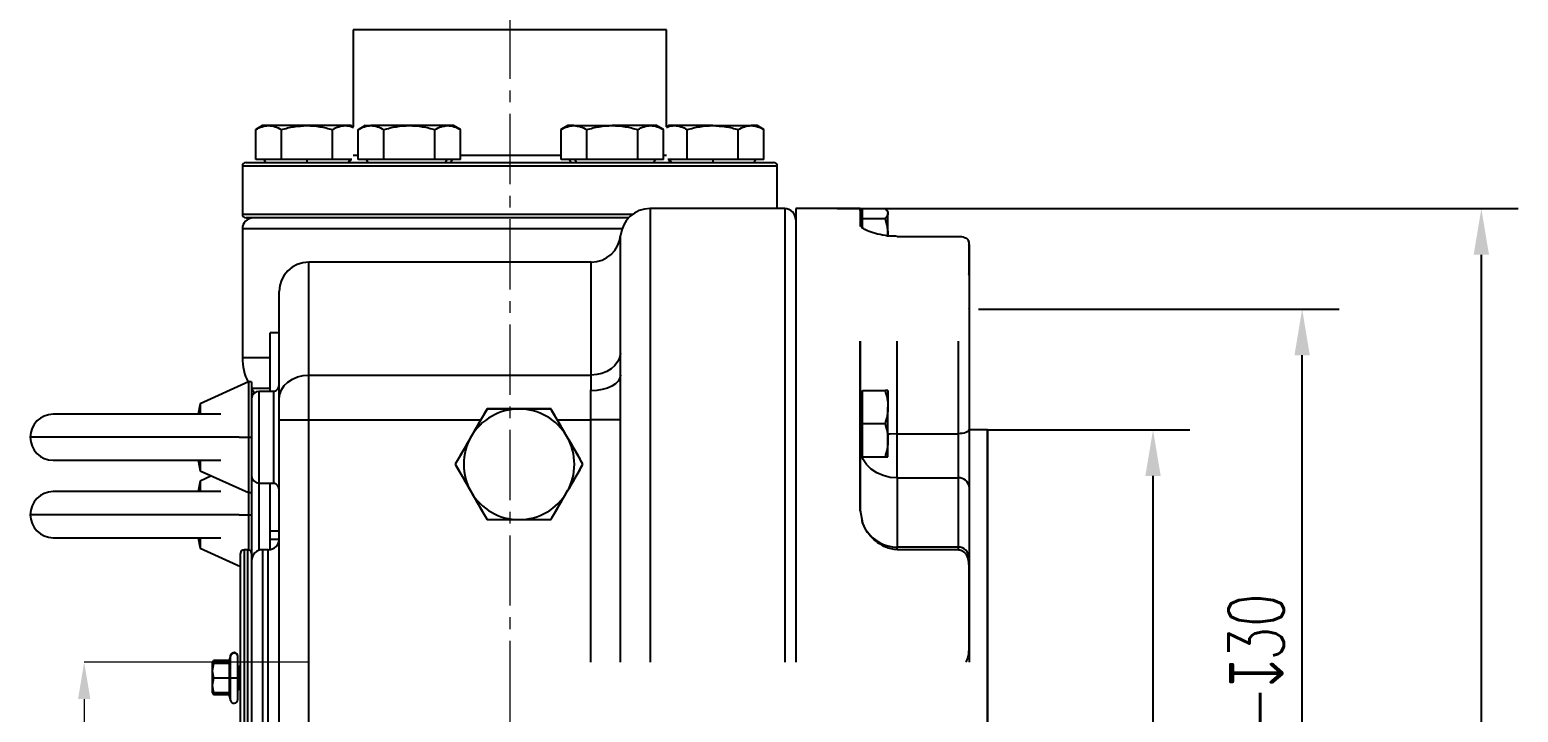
# Model space of a CAD drawing. Header units: millimetres. Extents: x 1890 to 4327, y 775 to 2498.
# Drawn here: x 2496 to 2899.4, y 1830.1 to 2015.2 of the extents above; entities that cross this region are included whole.
import ezdxf

# ---------------------------------------------------------------- set-up
doc = ezdxf.new("R2010")
doc.units = ezdxf.units.MM
doc.linetypes.add('CENTER2', pattern=[28.575, 19.05, -3.175, 3.175, -3.175])
doc.linetypes.add('点画线', pattern=[18, 12, -2, 2, -2])
doc.layers.add('AM_5', color=3, linetype='Continuous', lineweight=25)
doc.layers.add('中心线层', color=1, linetype='点画线', lineweight=18)
doc.styles.add('SLDTEXTSTYLE1', font='txt.shx', dxfattribs={"width": 0.7, "bigfont": 'gbcbig.shx'})
doc.styles.get("Standard").update_dxf_attribs({"font": 'arial.ttf'})
doc.styles.add('TH_GBDIM', font='simplex.shx', dxfattribs={"width": 0.707, "bigfont": 'hzfs.shx'})
doc.dimstyles.new('ISO-25$0', dxfattribs={"dimtxt": 2.5, "dimasz": 2.5, "dimexe": 1.25, "dimexo": 0.625, "dimtad": 1, "dimtxsty": 'Standard', "dimcen": 2.5, "dimdle": 5, "dimadec": 0, "dimazin": 0, "dimtfac": 1, "dimtmove": 0, "dimatfit": 3, "dimfxl": 0, "dimarcsym": 0})
doc.dimstyles.new('SLDDIMSTYLE12$0', dxfattribs={"dimtxt": 12, "dimasz": 10, "dimexe": 0, "dimexo": 0.0625, "dimgap": 0.875, "dimtad": 1, "dimdec": 1, "dimlfac": 1.8, "dimrnd": 1e-09, "dimzin": 12, "dimdsep": 46, "dimtxsty": 'SLDTEXTSTYLE1', "dimcen": 0.09, "dimdle": 8.16, "dimclrd": 3, "dimclre": 3, "dimadec": 0, "dimazin": 3, "dimtfac": 1, "dimtdec": 1, "dimtofl": 0, "dimtmove": 0, "dimatfit": 3, "dimfxl": 0, "dimfrac": 2, "dimtolj": 1, "dimlwd": 5, "dimlwe": 5, "dimarcsym": 0})

# ---------------------------------------------------------------- blocks, each defined once
blk = doc.blocks.new('*U50')
at = {"layer": '中心线层', "color": 0, "linetype": 'CENTER2', "transparency": 16777216}
for p, q in [((0, 497.87), (0, -12.12)), ((0, 234.87), (0, 130.87))]:
    blk.add_line(p, q, dxfattribs=at)
blk = doc.blocks.new('*D53')
at = {"color": 1, "linetype": 'Continuous', "transparency": 16777216}
for p, q in [((2753.08, 1939.43), (2850.85, 1939.43)), ((2840.85, 1655.19), (2840.85, 1926.93)), ((2753.08, 1642.69), (2850.85, 1642.69))]:
    blk.add_line(p, q, dxfattribs=at)
at = {"color": 1, "linetype": 'ByBlock', "transparency": 16777216}
for points in [[(2838.77, 1926.93), (2842.93, 1926.93), (2840.85, 1939.43)], [(2838.77, 1655.19), (2842.93, 1655.19), (2840.85, 1642.69)]]:
    blk.add_solid(points, dxfattribs=at)
at = {"layer": 'Defpoints', "color": 0, "linetype": 'ByBlock', "transparency": 16777216}
for p in [(2750.58, 1939.43), (2840.85, 1939.43), (2750.58, 1642.69)]:
    blk.add_point(p, dxfattribs=at)
at = {"color": 1, "linetype": 'ByBlock', "lineweight": 5, "transparency": 16777216, "insert": (2828.35, 1794.8), "char_height": 15, "attachment_point": 5, "rotation": 90, "style": 'TH_GBDIM'}
blk.add_mtext('%%C298-8-M20-{\\Fgdt,gbcbig|c0;x}30', dxfattribs=at)
blk = doc.blocks.new('*D54')
at = {"color": 1, "linetype": 'Continuous', "transparency": 16777216}
for p, q in [((2714.81, 1966.69), (2899.42, 1966.69)), ((2889.42, 1629.19), (2889.42, 1954.19)), ((2714.81, 1616.69), (2899.42, 1616.69))]:
    blk.add_line(p, q, dxfattribs=at)
at = {"color": 1, "linetype": 'ByBlock', "transparency": 16777216}
for points in [[(2887.33, 1954.19), (2891.5, 1954.19), (2889.42, 1966.69)], [(2887.33, 1629.19), (2891.5, 1629.19), (2889.42, 1616.69)]]:
    blk.add_solid(points, dxfattribs=at)
at = {"layer": 'Defpoints', "color": 0, "linetype": 'ByBlock', "transparency": 16777216}
for p in [(2712.31, 1966.69), (2889.42, 1966.69), (2712.31, 1616.69)]:
    blk.add_point(p, dxfattribs=at)
at = {"color": 1, "linetype": 'ByBlock', "lineweight": 5, "transparency": 16777216, "insert": (2876.92, 1784), "char_height": 15, "attachment_point": 5, "rotation": 90, "style": 'TH_GBDIM'}
blk.add_mtext('%%C350', dxfattribs=at)
blk = doc.blocks.new('*D55')
at = {"color": 1, "linetype": 'Continuous', "transparency": 16777216}
for p, q in [((2755.58, 1906.69), (2810.43, 1906.69)), ((2800.43, 1689.19), (2800.43, 1894.19)), ((2755.58, 1676.69), (2810.43, 1676.69))]:
    blk.add_line(p, q, dxfattribs=at)
at = {"color": 1, "linetype": 'ByBlock', "transparency": 16777216}
for points in [[(2798.34, 1894.19), (2802.51, 1894.19), (2800.43, 1906.69)], [(2798.34, 1689.19), (2802.51, 1689.19), (2800.43, 1676.69)]]:
    blk.add_solid(points, dxfattribs=at)
at = {"layer": 'Defpoints', "color": 0, "linetype": 'ByBlock', "transparency": 16777216}
for p in [(2753.08, 1906.69), (2800.43, 1906.69), (2753.08, 1676.69)]:
    blk.add_point(p, dxfattribs=at)
at = {"color": 1, "linetype": 'ByBlock', "lineweight": 5, "transparency": 16777216, "insert": (2783.18, 1789.74), "char_height": 15, "attachment_point": 5, "rotation": 90, "style": 'TH_GBDIM'}
blk.add_mtext('%%C230{\\H0.7x;\\S-0.1^ -0.2;}', dxfattribs=at)
blk = doc.blocks.new('*D61')
at = {"layer": 'AM_5', "color": 3, "lineweight": 5, "transparency": 16777216}
blk.add_line((2571.52, 1843.69), (2510.71, 1843.69), dxfattribs=at)
at = {"layer": 'AM_5', "color": 3, "linetype": 'Continuous', "lineweight": 5, "transparency": 16777216}
for p, q in [((2510.71, 1833.69), (2510.71, 1749.69)), ((2571.52, 1739.69), (2510.71, 1739.69))]:
    blk.add_line(p, q, dxfattribs=at)
at = {"layer": 'AM_5', "color": 3, "transparency": 16777216}
for points in [[(2509.04, 1833.69), (2512.37, 1833.69), (2510.71, 1843.69)], [(2509.04, 1749.69), (2512.37, 1749.69), (2510.71, 1739.69)]]:
    blk.add_solid(points, dxfattribs=at)
at = {"layer": 'Defpoints', "color": 0, "transparency": 16777216}
for p in [(2571.58, 1843.69), (2510.71, 1739.69), (2571.58, 1739.69)]:
    blk.add_point(p, dxfattribs=at)
at = {"layer": 'AM_5', "color": 0, "transparency": 16777216, "insert": (2503.83, 1791.69), "char_height": 12, "attachment_point": 5, "rotation": 90, "style": 'SLDTEXTSTYLE1'}
blk.add_mtext('\\A1;%%C105', dxfattribs=at)

msp = doc.modelspace()

# ---------------------------------------------------------------- linework, layer by layer
at = {"color": 7, "linetype": 'Continuous', "lineweight": 25}
for p, q in [((2583.582, 2015.19), (2583.582, 1988.902)), ((2668.582, 1988.9), (2668.582, 2015.19)), ((2559.083, 1989.19), (2557.208, 1988.108)), ((2560.691, 1989.19), (2559.083, 1989.19)), ((2571.083, 1989.19), (2560.691, 1989.19)), ((2581.476, 1989.19), (2571.083, 1989.19)), ((2583.083, 1989.19), (2581.476, 1989.19)), ((2583.583, 1988.902), (2583.083, 1989.19)), ((2586.84, 1989.19), (2584.943, 1988.095)), ((2586.84, 1989.19), (2588.447, 1989.19)), ((2598.84, 1989.19), (2588.447, 1989.19)), ((2609.232, 1989.19), (2598.84, 1989.19)), ((2610.84, 1989.19), (2609.232, 1989.19)), ((2612.729, 1988.1), (2610.84, 1989.19)), ((2641.839, 1989.19), (2639.949, 1988.1)), ((2643.447, 1989.19), (2641.839, 1989.19)), ((2643.447, 1989.19), (2653.839, 1989.19)), ((2664.231, 1989.19), (2653.839, 1989.19)), ((2665.839, 1989.19), (2664.231, 1989.19)), ((2667.728, 1988.1), (2665.839, 1989.19)), ((2669.082, 1989.19), (2668.582, 1988.902)), ((2670.689, 1989.19), (2669.082, 1989.19)), ((2681.082, 1989.19), (2670.689, 1989.19)), ((2681.082, 1989.19), (2691.474, 1989.19)), ((2693.082, 1989.19), (2691.474, 1989.19)), ((2694.957, 1988.108), (2693.082, 1989.19)), ((2557.227, 1979.99), (2557.227, 1988.119)), ((2564.155, 1979.99), (2564.155, 1988.119)), ((2578.011, 1979.99), (2578.011, 1988.119)), ((2584.983, 1979.99), (2584.983, 1988.119)), ((2591.911, 1979.99), (2591.911, 1988.119)), ((2605.768, 1979.99), (2605.768, 1988.119)), ((2612.696, 1979.99), (2612.696, 1988.119)), ((2639.982, 1979.99), (2639.982, 1988.119)), ((2646.911, 1979.99), (2646.911, 1988.119)), ((2660.767, 1979.99), (2660.767, 1988.119)), ((2667.695, 1979.99), (2667.695, 1988.119)), ((2674.153, 1979.99), (2674.153, 1988.119)), ((2688.01, 1979.99), (2688.01, 1988.119)), ((2694.938, 1979.99), (2694.938, 1988.119)), ((2553.582, 1978.19), (2553.582, 1965.19)), ((2554.582, 1979.19), (2697.582, 1979.19)), ((2564.155, 1979.99), (2557.227, 1979.99)), ((2559.376, 1979.99), (2559.838, 1979.19)), ((2578.011, 1979.99), (2564.155, 1979.99)), ((2571.083, 1979.99), (2571.083, 1979.19)), ((2583.298, 1979.99), (2578.011, 1979.99)), ((2582.439, 1979.383), (2582.79, 1979.99)), ((2591.911, 1979.99), (2584.983, 1979.99)), ((2587.133, 1979.99), (2587.595, 1979.19)), ((2605.768, 1979.99), (2591.911, 1979.99)), ((2612.696, 1979.99), (2605.768, 1979.99)), ((2608.978, 1979.99), (2608.578, 1979.19)), ((2610.085, 1979.19), (2610.547, 1979.99)), ((2646.911, 1979.99), (2639.982, 1979.99)), ((2642.132, 1979.99), (2642.594, 1979.19)), ((2643.7, 1979.99), (2644.1, 1979.19)), ((2660.767, 1979.99), (2646.911, 1979.99)), ((2667.695, 1979.99), (2660.767, 1979.99)), ((2665.084, 1979.19), (2665.546, 1979.99)), ((2674.153, 1979.99), (2668.903, 1979.99)), ((2669.375, 1979.99), (2669.725, 1979.383)), ((2688.01, 1979.99), (2674.153, 1979.99)), ((2681.082, 1979.99), (2681.082, 1979.19)), ((2694.938, 1979.99), (2688.01, 1979.99)), ((2692.327, 1979.19), (2692.788, 1979.99)), ((2698.582, 1966.69), (2698.582, 1978.19)), ((2700.582, 1966.69), (2664.082, 1966.69)), ((2721.04, 1966.69), (2703.582, 1966.69)), ((2703.582, 1966.69), (2703.582, 1843.69)), ((2721.04, 1966.69), (2721.04, 1962.345)), ((2721.082, 1966.19), (2721.082, 1961.857)), ((2721.682, 1965.425), (2721.082, 1964.825)), ((2721.682, 1966.729), (2727.779, 1966.729)), ((2721.682, 1964.039), (2721.682, 1966.729)), ((2728.582, 1965.69), (2728.395, 1966.015)), ((2728.582, 1965.69), (2728.582, 1965.384)), ((2728.582, 1959.02), (2728.582, 1965.384)), ((2553.582, 1961.19), (2553.582, 1926.232)), ((2626.082, 1964.19), (2554.582, 1964.19)), ((2658.273, 1964.19), (2626.082, 1964.19)), ((2721.682, 1962.867), (2721.082, 1962.443)), ((2721.114, 1962.236), (2721.678, 1961.403)), ((2721.682, 1964.039), (2727.779, 1964.039)), ((2721.682, 1961.386), (2721.682, 1964.039)), ((2731.082, 1959.165), (2747.582, 1959.165)), ((2750.54, 1957.079), (2750.54, 1949.083)), ((2750.582, 1956.991), (2750.582, 1956.607)), ((2750.582, 1956.607), (2750.582, 1948.633)), ((2648.153, 1952.19), (2571.582, 1952.19)), ((2750.582, 1948.633), (2750.582, 1939.659)), ((2563.582, 1915.083), (2563.582, 1944.19)), ((2750.582, 1939.659), (2750.582, 1906.79)), ((2563.582, 1933.043), (2561.082, 1933.043)), ((2563.582, 1933.033), (2561.082, 1933.033)), ((2721.04, 1930.788), (2721.04, 1884.956)), ((2721.082, 1884.689), (2721.082, 1930.788)), ((2731.082, 1905.642), (2731.082, 1930.788)), ((2747.582, 1930.788), (2747.582, 1905.642)), ((2571.582, 1909.419), (2571.582, 1921.556)), ((2571.582, 1921.556), (2648.153, 1921.556)), ((2656.082, 1843.69), (2656.082, 1921.488)), ((2555.249, 1919.688), (2542.138, 1913.788)), ((2556.082, 1919.688), (2555.249, 1919.688)), ((2555.249, 1919.688), (2555.249, 1904.688)), ((2556.082, 1919.688), (2556.082, 1904.688)), ((2556.102, 1917.912), (2556.889, 1916.731)), ((2562.154, 1917.126), (2558.082, 1917.126)), ((2562.154, 1892.251), (2562.154, 1917.126)), ((2648.082, 1909.419), (2648.082, 1917.29)), ((2721.682, 1917.126), (2721.082, 1916.526)), ((2721.682, 1917.391), (2727.779, 1917.391)), ((2721.682, 1908.391), (2721.682, 1917.391)), ((2728.582, 1917.391), (2728.582, 1912.891)), ((2542.138, 1913.788), (2541.629, 1910.938)), ((2542.138, 1913.788), (2542.138, 1910.938)), ((2563.582, 1909.419), (2563.582, 1915.083)), ((2728.582, 1903.891), (2728.582, 1912.891)), ((2547.722, 1910.938), (2502.332, 1910.938)), ((2563.582, 1909.419), (2571.582, 1909.419)), ((2563.582, 1673.962), (2563.582, 1909.419)), ((2571.582, 1673.962), (2571.582, 1909.419)), ((2656.082, 1909.419), (2648.082, 1909.419)), ((2648.082, 1843.69), (2648.082, 1909.419)), ((2721.682, 1908.391), (2721.082, 1908.391)), ((2721.682, 1908.391), (2727.779, 1908.391)), ((2721.682, 1899.391), (2721.682, 1908.391)), ((2555.249, 1904.688), (2555.249, 1889.688)), ((2555.249, 1904.688), (2556.082, 1904.688)), ((2556.082, 1904.688), (2556.082, 1889.688)), ((2731.082, 1905.642), (2747.582, 1905.642)), ((2731.082, 1893.658), (2731.082, 1905.642)), ((2747.582, 1905.642), (2747.582, 1893.658)), ((2750.582, 1906.79), (2750.582, 1891.21)), ((2755.553, 1906.69), (2750.582, 1906.69)), ((2755.553, 1906.69), (2755.553, 1676.69)), ((2755.582, 1677.106), (2755.582, 1906.274)), ((2728.582, 1899.391), (2728.582, 1903.891)), ((2502.332, 1898.438), (2547.722, 1898.438)), ((2541.629, 1898.438), (2542.138, 1895.588)), ((2542.138, 1898.438), (2542.138, 1895.588)), ((2721.082, 1900.256), (2721.682, 1899.656)), ((2721.682, 1899.391), (2727.779, 1899.391)), ((2542.138, 1892.795), (2541.629, 1889.945)), ((2542.138, 1895.588), (2555.249, 1889.688)), ((2545.242, 1894.191), (2542.138, 1892.795)), ((2542.138, 1892.795), (2542.138, 1889.945)), ((2556.083, 1894.191), (2556.082, 1894.132)), ((2558.082, 1892.251), (2562.154, 1892.251)), ((2561.082, 1879.19), (2561.082, 1892.251)), ((2731.082, 1893.658), (2747.582, 1893.658)), ((2547.722, 1889.945), (2502.332, 1889.945)), ((2555.249, 1889.688), (2556.082, 1889.688)), ((2555.249, 1889.688), (2555.249, 1883.695)), ((2556.082, 1889.688), (2556.082, 1883.695)), ((2750.582, 1891.21), (2750.582, 1871.914)), ((2721.04, 1884.956), (2721.678, 1881.509)), ((2555.249, 1883.695), (2556.082, 1883.695)), ((2555.249, 1883.695), (2555.249, 1874.176)), ((2556.082, 1883.695), (2556.082, 1873.257)), ((2721.681, 1881.499), (2721.566, 1882.114)), ((2722.122, 1880.475), (2722.022, 1880.683)), ((2502.332, 1877.445), (2547.722, 1877.445)), ((2541.629, 1877.445), (2542.138, 1874.595)), ((2542.138, 1877.445), (2542.138, 1874.595)), ((2563.582, 1879.19), (2561.082, 1879.19)), ((2561.082, 1876.997), (2561.082, 1879.19)), ((2563.576, 1876.997), (2561.082, 1876.997)), ((2561.082, 1874.232), (2561.082, 1876.997)), ((2542.138, 1874.595), (2553.082, 1869.67)), ((2553.082, 1791.69), (2553.082, 1873.19)), ((2555.082, 1874.19), (2554.082, 1874.19)), ((2556.082, 1873.19), (2556.082, 1791.69)), ((2560.582, 1874.19), (2559.082, 1874.19)), ((2747.582, 1874.914), (2731.082, 1874.914)), ((2731.082, 1874.215), (2747.582, 1874.215)), ((2750.54, 1868.193), (2750.54, 1848.888)), ((2750.582, 1871.914), (2750.582, 1867.974)), ((2750.582, 1867.974), (2750.582, 1848.725)), ((2750.582, 1848.725), (2750.582, 1843.69)), ((2545.801, 1844.134), (2545.432, 1843.495)), ((2545.79, 1844.114), (2545.49, 1843.145)), ((2549.981, 1844.114), (2545.79, 1844.114)), ((2550.366, 1845.404), (2549.826, 1843.387)), ((2550.366, 1845.554), (2549.981, 1844.114)), ((2552.332, 1845.145), (2552.332, 1845.295)), ((2552.332, 1839.345), (2552.332, 1845.145)), ((2545.432, 1843.495), (2545.432, 1843.345)), ((2545.79, 1843.345), (2545.432, 1841.345)), ((2545.432, 1843.345), (2545.79, 1843.345)), ((2545.432, 1843.345), (2545.432, 1841.345)), ((2545.432, 1841.345), (2545.79, 1839.345)), ((2545.432, 1841.345), (2545.432, 1837.345)), ((2549.981, 1843.345), (2545.79, 1843.345)), ((2549.981, 1843.345), (2549.981, 1839.345)), ((2553.082, 1842.495), (2552.582, 1842.495)), ((2552.582, 1842.345), (2552.582, 1836.345)), ((2552.582, 1842.345), (2553.082, 1842.345)), ((2545.79, 1839.345), (2545.432, 1837.345)), ((2545.432, 1837.345), (2545.79, 1835.345)), ((2545.432, 1837.345), (2545.432, 1835.345)), ((2549.981, 1839.345), (2545.79, 1839.345)), ((2549.981, 1839.345), (2549.981, 1835.345)), ((2550.366, 1839.345), (2549.981, 1839.345)), ((2552.332, 1839.345), (2550.366, 1839.345)), ((2552.332, 1833.545), (2552.332, 1839.345)), ((2552.582, 1836.345), (2553.082, 1836.345)), ((2545.79, 1835.345), (2545.432, 1835.345)), ((2545.519, 1835.345), (2545.801, 1834.856)), ((2545.583, 1835.545), (2545.79, 1834.876)), ((2549.981, 1835.345), (2545.79, 1835.345)), ((2549.94, 1834.876), (2545.79, 1834.876)), ((2549.826, 1835.304), (2550.366, 1833.286))]:
    msp.add_line(p, q, dxfattribs=at)
at = {"color": 8, "linetype": 'Continuous', "lineweight": 25}
for p, q in [((2626.082, 2015.19), (2583.582, 2015.19)), ((2668.582, 2015.19), (2626.082, 2015.19)), ((2583.657, 1981.19), (2584.983, 1981.19)), ((2612.696, 1981.19), (2639.982, 1981.19)), ((2667.695, 1981.19), (2668.536, 1981.19)), ((2698.582, 1978.19), (2553.582, 1978.19)), ((2553.582, 1965.19), (2626.082, 1965.19)), ((2626.082, 1965.19), (2659.419, 1965.19)), ((2664.082, 1966.69), (2664.082, 1843.69)), ((2700.582, 1966.69), (2700.582, 1843.69)), ((2626.082, 1961.19), (2553.582, 1961.19)), ((2656.483, 1961.19), (2626.082, 1961.19)), ((2656.118, 1927.422), (2656.118, 1959.44)), ((2571.582, 1921.556), (2571.582, 1952.19)), ((2648.153, 1921.556), (2648.153, 1952.19)), ((2561.06, 1926.232), (2553.582, 1926.232)), ((2561.067, 1917.912), (2556.102, 1917.912)), ((2558.082, 1917.126), (2558.082, 1904.688)), ((2571.582, 1909.419), (2618.207, 1909.419)), ((2638.958, 1909.419), (2648.082, 1909.419)), ((2552.694, 1904.688), (2496.082, 1904.688)), ((2552.694, 1904.688), (2555.249, 1904.688)), ((2558.082, 1904.688), (2558.082, 1892.251)), ((2558.082, 1892.251), (2558.082, 1883.695)), ((2731.082, 1893.658), (2731.082, 1874.914)), ((2747.582, 1893.658), (2747.582, 1874.914)), ((2552.694, 1883.695), (2496.082, 1883.695)), ((2552.694, 1883.695), (2555.249, 1883.695)), ((2558.082, 1883.695), (2558.082, 1874.019)), ((2554.082, 1874.19), (2554.082, 1791.69)), ((2555.082, 1791.69), (2555.082, 1874.19)), ((2559.082, 1874.19), (2559.082, 1709.19)), ((2560.582, 1791.69), (2560.582, 1874.19)), ((2731.082, 1874.215), (2731.082, 1874.914)), ((2747.582, 1874.914), (2747.582, 1874.215)), ((2550.366, 1845.404), (2550.366, 1845.554)), ((2550.366, 1839.345), (2550.366, 1845.404)), ((2552.582, 1842.495), (2552.582, 1842.345)), ((2550.366, 1833.286), (2550.366, 1839.345))]:
    msp.add_line(p, q, dxfattribs=at)
at = {"color": 7, "linetype": 'Continuous', "lineweight": 25, "flags": 128}
for points in [[(2750.582, 1939.659), (2750.525, 1939.435)], [(2656.118, 1927.422), (2655.845, 1926.249), (2655.31, 1925.137), (2654.533, 1924.123), (2653.538, 1923.242), (2652.361, 1922.524), (2651.04, 1921.992), (2649.621, 1921.666), (2648.153, 1921.556)], [(2563.582, 1915.083), (2563.736, 1916.346), (2564.191, 1917.56), (2564.931, 1918.679), (2565.926, 1919.66), (2567.138, 1920.465), (2568.521, 1921.063), (2570.022, 1921.431), (2571.582, 1921.556)], [(2656.082, 1921.488), (2655.929, 1920.669), (2655.473, 1919.881), (2654.734, 1919.156), (2653.739, 1918.519), (2652.527, 1917.997), (2651.144, 1917.609), (2649.643, 1917.371), (2648.082, 1917.29)], [(2750.582, 1906.79), (2750.525, 1906.566), (2750.354, 1906.351), (2750.077, 1906.152), (2749.704, 1905.978), (2749.249, 1905.835), (2748.73, 1905.729), (2748.168, 1905.664), (2747.582, 1905.642)]]:
    msp.add_lwpolyline(points, dxfattribs=at)
at = {"color": 8, "linetype": 'Continuous', "lineweight": 25, "flags": 128}
for points in [[(2731.082, 1905.642), (2729.131, 1905.568), (2728.582, 1905.52)], [(2731.082, 1893.658), (2729.131, 1893.814), (2727.256, 1894.279), (2725.527, 1895.032), (2724.011, 1896.047), (2722.768, 1897.283), (2721.844, 1898.693), (2721.331, 1900.007)]]:
    msp.add_lwpolyline(points, dxfattribs=at)
at = {"color": 7, "linetype": 'Continuous', "lineweight": 25}
for centre, radius, start, end in [((2554.582, 1978.19), 1, 90, 180), ((2581.582, 1981.19), 2, 295.38027, 323.1301), ((2670.582, 1981.19), 2, 216.8699, 244.61973), ((2697.582, 1978.19), 1, 0, 90), ((2554.582, 1965.19), 1, 180, 270), ((2664.082, 1958.69), 8, 90, 174.62062), ((2700.582, 1963.69), 3, 0, 90), ((2718.082, 1966.19), 3, 0, 9.59407), ((2556.582, 1961.19), 3, 90, 180), ((2648.153, 1960.19), 8, 270, 354.62062), ((2747.582, 1956.991), 3, 0, 17.85523), ((2747.899, 1956.606), 2.683, 0.00301, 10.14601), ((2571.582, 1944.19), 8, 90, 180), ((2748.149, 1948.633), 2.433, 0.00624, 10.65577), ((2568.582, 1926.232), 15, 180, 206.12261), ((2558.082, 1915.126), 2, 90, 180), ((2561.582, 1919.042), 2, 286.60155, 0), ((2502.332, 1904.688), 6.25, 90, 180), ((2628.582, 1897.348), 15, 90, 150), ((2628.582, 1897.348), 15, 30, 90), ((2502.332, 1904.688), 6.25, 180, 270), ((2628.582, 1897.348), 15, 150, 210), ((2628.582, 1897.348), 15, 330, 30), ((2752.582, 1906.274), 3, 0, 7.97224), ((2558.082, 1894.251), 2, 180, 270), ((2561.582, 1890.334), 2, 0, 73.39845), ((2747.833, 1890.903), 2.766, 6.38458, 95.20445), ((2502.332, 1883.695), 6.25, 90, 180), ((2628.582, 1897.348), 15, 210, 270), ((2628.582, 1897.348), 15, 270, 330), ((2720.204, 1884.687), 0.879, 0.12121, 17.77682), ((2502.332, 1883.695), 6.25, 180, 270), ((2560.582, 1877.19), 3, 270, 0), ((2731.082, 1884.914), 10, 212.15011, 270), ((2554.082, 1873.19), 1, 90, 180), ((2555.082, 1873.19), 1, 0, 90), ((2559.082, 1871.19), 3, 90, 180), ((2558.082, 1873.257), 2, 180, 207.51443), ((2747.582, 1871.914), 3, 0, 90), ((2749.979, 1867.972), 0.604, 0.24272, 21.49095), ((2750.228, 1848.721), 0.354, 0.61177, 28.18973), ((2551.332, 1845.295), 1, 0, 165), ((2551.332, 1845.145), 1, 0, 165), ((2552.582, 1842.745), 0.25, 180, 270), ((2552.582, 1842.595), 0.25, 180, 270), ((2552.582, 1836.095), 0.25, 90, 180), ((2551.332, 1833.545), 1, 195, 0)]:
    msp.add_arc(centre, radius, start, end, dxfattribs=at)
for points, knots in [([(2557.227, 1988.119), (2557.795, 1988.421), (2558.931, 1989.025), (2560.104, 1989.135), (2560.691, 1989.19)], [0, 0, 0, 0, 0.5003839, 1, 1, 1, 1]), ([(2560.691, 1989.19), (2561.278, 1989.135), (2562.452, 1989.025), (2563.587, 1988.421), (2564.155, 1988.119)], [0, 0, 0, 0, 0.5002506, 1, 1, 1, 1]), ([(2564.155, 1988.119), (2565.286, 1988.42), (2567.557, 1989.024), (2569.904, 1989.135), (2571.083, 1989.19)], [0, 0, 0, 0, 0.49790693, 1, 1, 1, 1]), ([(2571.083, 1989.19), (2572.253, 1989.136), (2574.601, 1989.026), (2576.872, 1988.422), (2578.011, 1988.119)], [0, 0, 0, 0, 0.4983765, 1, 1, 1, 1]), ([(2578.011, 1988.119), (2578.58, 1988.421), (2579.715, 1989.025), (2580.889, 1989.135), (2581.476, 1989.19)], [0, 0, 0, 0, 0.50038301, 1, 1, 1, 1]), ([(2581.476, 1989.19), (2582.065, 1989.16), (2582.804, 1989.121), (2583.519, 1988.772), (2583.665, 1988.701)], [0, 0, 0, 0, 0.7967065, 1, 1, 1, 1]), ([(2584.983, 1988.119), (2585.552, 1988.421), (2586.687, 1989.025), (2587.861, 1989.135), (2588.447, 1989.19)], [0, 0, 0, 0, 0.50038301, 1, 1, 1, 1]), ([(2588.447, 1989.19), (2589.035, 1989.135), (2590.208, 1989.025), (2591.344, 1988.421), (2591.911, 1988.119)], [0, 0, 0, 0, 0.5002515, 1, 1, 1, 1]), ([(2591.911, 1988.119), (2593.048, 1988.421), (2595.319, 1989.025), (2597.667, 1989.135), (2598.84, 1989.19)], [0, 0, 0, 0, 0.5003833, 1, 1, 1, 1]), ([(2598.84, 1989.19), (2600.014, 1989.135), (2602.362, 1989.025), (2604.633, 1988.421), (2605.768, 1988.119)], [0, 0, 0, 0, 0.5002516, 1, 1, 1, 1]), ([(2605.768, 1988.119), (2606.333, 1988.42), (2607.469, 1989.024), (2608.643, 1989.135), (2609.232, 1989.19)], [0, 0, 0, 0, 0.497907, 1, 1, 1, 1]), ([(2609.232, 1989.19), (2609.817, 1989.136), (2610.991, 1989.026), (2612.126, 1988.422), (2612.696, 1988.119)], [0, 0, 0, 0, 0.49837631, 1, 1, 1, 1]), ([(2639.982, 1988.119), (2640.552, 1988.422), (2641.688, 1989.026), (2642.862, 1989.136), (2643.447, 1989.19)], [0, 0, 0, 0, 0.5016237, 1, 1, 1, 1]), ([(2643.447, 1989.19), (2644.036, 1989.135), (2645.21, 1989.024), (2646.345, 1988.42), (2646.911, 1988.119)], [0, 0, 0, 0, 0.5020926, 1, 1, 1, 1]), ([(2646.911, 1988.119), (2648.047, 1988.421), (2650.318, 1989.025), (2652.666, 1989.135), (2653.839, 1989.19)], [0, 0, 0, 0, 0.5003833, 1, 1, 1, 1]), ([(2653.839, 1989.19), (2655.013, 1989.135), (2657.361, 1989.025), (2659.632, 1988.421), (2660.767, 1988.119)], [0, 0, 0, 0, 0.5002518, 1, 1, 1, 1]), ([(2660.767, 1988.119), (2661.335, 1988.421), (2662.471, 1989.025), (2663.645, 1989.135), (2664.231, 1989.19)], [0, 0, 0, 0, 0.5003836, 1, 1, 1, 1]), ([(2664.231, 1989.19), (2664.818, 1989.135), (2665.992, 1989.025), (2667.128, 1988.421), (2667.695, 1988.119)], [0, 0, 0, 0, 0.5002514, 1, 1, 1, 1]), ([(2668.529, 1988.714), (2668.666, 1988.781), (2669.371, 1989.123), (2670.101, 1989.161), (2670.689, 1989.19)], [0, 0, 0, 0, 0.19336, 1, 1, 1, 1]), ([(2670.689, 1989.19), (2671.276, 1989.135), (2672.45, 1989.025), (2673.586, 1988.421), (2674.153, 1988.119)], [0, 0, 0, 0, 0.5002523, 1, 1, 1, 1]), ([(2674.153, 1988.119), (2675.293, 1988.422), (2677.564, 1989.026), (2679.912, 1989.136), (2681.082, 1989.19)], [0, 0, 0, 0, 0.5016235, 1, 1, 1, 1]), ([(2681.082, 1989.19), (2682.26, 1989.135), (2684.608, 1989.024), (2686.879, 1988.42), (2688.01, 1988.119)], [0, 0, 0, 0, 0.50209307, 1, 1, 1, 1]), ([(2688.01, 1988.119), (2688.578, 1988.421), (2689.714, 1989.025), (2690.887, 1989.135), (2691.474, 1989.19)], [0, 0, 0, 0, 0.5003829, 1, 1, 1, 1]), ([(2691.474, 1989.19), (2692.061, 1989.135), (2693.235, 1989.025), (2694.37, 1988.421), (2694.938, 1988.119)], [0, 0, 0, 0, 0.5002523, 1, 1, 1, 1]), ([(2727.779, 1966.729), (2728.005, 1966.508), (2728.458, 1966.068), (2728.541, 1965.612), (2728.582, 1965.384)], [0, 0, 0, 0, 0.4999989, 1, 1, 1, 1]), ([(2728.582, 1965.384), (2728.541, 1965.156), (2728.458, 1964.701), (2728.005, 1964.26), (2727.779, 1964.039)], [0, 0, 0, 0, 0.5000012, 1, 1, 1, 1]), ([(2731.082, 1959.165), (2730.542, 1959.177), (2729.43, 1959.201), (2727.333, 1959.44), (2725.067, 1959.916), (2722.921, 1960.624), (2722.097, 1961.14), (2721.684, 1961.398)], [0, 0, 0, 0, 0.1213219, 0.249959, 0.5008519, 0.7501666, 1, 1, 1, 1]), ([(2727.779, 1964.039), (2728.005, 1963.216), (2728.458, 1961.571), (2728.541, 1959.87), (2728.582, 1959.02)], [0, 0, 0, 0, 0.4999986, 1, 1, 1, 1]), ([(2747.582, 1959.165), (2747.747, 1959.161), (2748.078, 1959.154), (2748.717, 1959.077), (2749.369, 1958.913), (2749.899, 1958.645), (2750.326, 1958.258), (2750.522, 1957.728), (2750.534, 1957.295), (2750.54, 1957.079)], [0, 0, 0, 0, 0.0608748, 0.1219833, 0.2514259, 0.3731795, 0.5024321, 0.7514293, 1, 1, 1, 1]), ([(2561.082, 1917.126), (2561.082, 1917.785), (2561.082, 1919.628), (2561.082, 1923), (2561.082, 1926.692), (2561.082, 1929.885), (2561.082, 1932.054), (2561.082, 1933.043), (2561.082, 1932.938), (2561.082, 1932.907)], [0, 0, 0, 0, 0.10516296, 0.29412327, 0.48117285, 0.64331981, 0.79310065, 0.93701656, 1, 1, 1, 1]), ([(2656.082, 1921.488), (2656.083, 1921.624), (2656.083, 1921.893), (2656.084, 1922.288), (2656.086, 1922.673), (2656.09, 1923.174), (2656.095, 1923.793), (2656.101, 1924.531), (2656.108, 1925.256), (2656.113, 1925.984), (2656.117, 1926.709), (2656.117, 1927.184), (2656.118, 1927.422)], [0, 0, 0, 0, 0.061485, 0.1220749, 0.1817404, 0.2404564, 0.3585474, 0.4793081, 0.6059362, 0.7285115, 0.8637508, 1, 1, 1, 1]), ([(2648.082, 1917.29), (2648.083, 1917.392), (2648.084, 1917.624), (2648.089, 1918.008), (2648.096, 1918.468), (2648.107, 1918.994), (2648.121, 1919.574), (2648.135, 1920.154), (2648.145, 1920.69), (2648.152, 1921.153), (2648.152, 1921.426), (2648.153, 1921.556)], [0, 0, 0, 0, 0.0614323, 0.14056668, 0.23740377, 0.35194325, 0.48418425, 0.63090593, 0.76578132, 0.88881192, 1, 1, 1, 1]), ([(2727.779, 1917.391), (2728.005, 1916.653), (2728.458, 1915.178), (2728.541, 1913.653), (2728.582, 1912.891)], [0, 0, 0, 0, 0.4999989, 1, 1, 1, 1]), ([(2728.582, 1917.391), (2728.541, 1917.391), (2728.458, 1917.392), (2728.005, 1917.391), (2727.779, 1917.391)], [0, 0, 0, 0, 0.5000019, 1, 1, 1, 1]), ([(2728.582, 1912.891), (2728.541, 1912.128), (2728.458, 1910.604), (2728.005, 1909.128), (2727.779, 1908.391)], [0, 0, 0, 0, 0.5000004, 1, 1, 1, 1]), ([(2619.922, 1912.389), (2619.212, 1911.159), (2617.792, 1908.7), (2616.325, 1906.159), (2615.592, 1904.889)], [0, 0, 0, 0, 0.5003831, 1, 1, 1, 1]), ([(2619.922, 1912.348), (2619.212, 1911.119), (2617.792, 1908.66), (2616.325, 1906.119), (2615.592, 1904.848)], [0, 0, 0, 0, 0.4999993, 1, 1, 1, 1]), ([(2628.582, 1912.389), (2627.109, 1912.389), (2624.175, 1912.389), (2621.336, 1912.389), (2619.922, 1912.389)], [0, 0, 0, 0, 0.502064, 1, 1, 1, 1]), ([(2628.582, 1912.348), (2627.115, 1912.348), (2624.181, 1912.349), (2621.342, 1912.348), (2619.922, 1912.348)], [0, 0, 0, 0, 0.5000013, 1, 1, 1, 1]), ([(2637.243, 1912.389), (2635.818, 1912.389), (2632.979, 1912.389), (2630.045, 1912.389), (2628.582, 1912.389)], [0, 0, 0, 0, 0.5016472, 1, 1, 1, 1]), ([(2637.243, 1912.348), (2635.823, 1912.348), (2632.984, 1912.349), (2630.05, 1912.348), (2628.582, 1912.348)], [0, 0, 0, 0, 0.4999987, 1, 1, 1, 1]), ([(2641.573, 1904.889), (2640.839, 1906.161), (2639.372, 1908.702), (2637.952, 1911.161), (2637.243, 1912.389)], [0, 0, 0, 0, 0.5002513, 1, 1, 1, 1]), ([(2641.573, 1904.848), (2640.84, 1906.119), (2639.373, 1908.66), (2637.953, 1911.119), (2637.243, 1912.348)], [0, 0, 0, 0, 0.5000007, 1, 1, 1, 1]), ([(2727.779, 1908.391), (2728.005, 1907.653), (2728.458, 1906.177), (2728.541, 1904.653), (2728.582, 1903.891)], [0, 0, 0, 0, 0.499999, 1, 1, 1, 1]), ([(2615.592, 1904.889), (2614.858, 1903.618), (2613.391, 1901.077), (2611.971, 1898.618), (2611.262, 1897.389)], [0, 0, 0, 0, 0.5002513, 1, 1, 1, 1]), ([(2615.592, 1904.848), (2614.858, 1903.577), (2613.39, 1901.037), (2611.971, 1898.577), (2611.262, 1897.348)], [0, 0, 0, 0, 0.5000019, 1, 1, 1, 1]), ([(2645.903, 1897.389), (2645.193, 1898.62), (2643.773, 1901.078), (2642.306, 1903.62), (2641.573, 1904.889)], [0, 0, 0, 0, 0.5003837, 1, 1, 1, 1]), ([(2645.903, 1897.348), (2645.194, 1898.577), (2643.775, 1901.037), (2642.307, 1903.577), (2641.573, 1904.848)], [0, 0, 0, 0, 0.4999981, 1, 1, 1, 1]), ([(2728.582, 1903.891), (2728.541, 1903.128), (2728.458, 1901.603), (2728.005, 1900.128), (2727.779, 1899.391)], [0, 0, 0, 0, 0.5000011, 1, 1, 1, 1]), ([(2611.262, 1897.389), (2611.972, 1896.159), (2613.392, 1893.7), (2614.859, 1891.159), (2615.592, 1889.889)], [0, 0, 0, 0, 0.50038305, 1, 1, 1, 1]), ([(2611.262, 1897.348), (2611.971, 1896.118), (2613.39, 1893.659), (2614.858, 1891.118), (2615.592, 1889.848)], [0, 0, 0, 0, 0.4999988, 1, 1, 1, 1]), ([(2641.573, 1889.889), (2642.307, 1891.161), (2643.774, 1893.702), (2645.194, 1896.161), (2645.903, 1897.389)], [0, 0, 0, 0, 0.50025122, 1, 1, 1, 1]), ([(2641.573, 1889.848), (2642.307, 1891.118), (2643.775, 1893.659), (2645.194, 1896.118), (2645.903, 1897.348)], [0, 0, 0, 0, 0.5000012, 1, 1, 1, 1]), ([(2727.779, 1899.391), (2728.005, 1899.39), (2728.458, 1899.39), (2728.541, 1899.39), (2728.582, 1899.391)], [0, 0, 0, 0, 0.4999981, 1, 1, 1, 1]), ([(2615.592, 1889.889), (2616.326, 1888.618), (2617.793, 1886.077), (2619.213, 1883.618), (2619.922, 1882.389)], [0, 0, 0, 0, 0.5002513, 1, 1, 1, 1]), ([(2615.592, 1889.848), (2616.325, 1888.577), (2617.792, 1886.035), (2619.212, 1883.577), (2619.922, 1882.348)], [0, 0, 0, 0, 0.5000014, 1, 1, 1, 1]), ([(2637.243, 1882.389), (2637.953, 1883.62), (2639.372, 1886.078), (2640.84, 1888.62), (2641.573, 1889.889)], [0, 0, 0, 0, 0.5003838, 1, 1, 1, 1]), ([(2637.243, 1882.348), (2637.953, 1883.577), (2639.373, 1886.035), (2640.84, 1888.577), (2641.573, 1889.848)], [0, 0, 0, 0, 0.49999857, 1, 1, 1, 1]), ([(2619.922, 1882.389), (2621.336, 1882.389), (2624.175, 1882.389), (2627.109, 1882.389), (2628.582, 1882.389)], [0, 0, 0, 0, 0.497936, 1, 1, 1, 1]), ([(2619.922, 1882.348), (2621.342, 1882.347), (2624.181, 1882.346), (2627.115, 1882.347), (2628.582, 1882.348)], [0, 0, 0, 0, 0.4999987, 1, 1, 1, 1]), ([(2628.582, 1882.348), (2630.05, 1882.347), (2632.984, 1882.346), (2635.823, 1882.347), (2637.243, 1882.348)], [0, 0, 0, 0, 0.5000013, 1, 1, 1, 1]), ([(2630.764, 1882.389), (2631.494, 1882.389), (2633.693, 1882.389), (2635.821, 1882.389), (2637.243, 1882.389)], [0, 0, 0, 0, 0.3318705, 1, 1, 1, 1]), ([(2731.082, 1874.215), (2730.542, 1874.251), (2729.43, 1874.324), (2727.333, 1875.053), (2725.067, 1876.536), (2722.921, 1878.816), (2722.097, 1880.599), (2721.684, 1881.491)], [0, 0, 0, 0, 0.1213219, 0.249959, 0.5008521, 0.7501662, 1, 1, 1, 1]), ([(2747.582, 1874.215), (2747.747, 1874.205), (2748.078, 1874.183), (2748.716, 1873.955), (2749.368, 1873.453), (2749.898, 1872.662), (2750.325, 1871.518), (2750.522, 1870.004), (2750.534, 1868.797), (2750.54, 1868.193)], [0, 0, 0, 0, 0.0608156, 0.1218647, 0.2511693, 0.3727969, 0.5019148, 0.7509874, 1, 1, 1, 1]), ([(2750.54, 1848.888), (2750.534, 1848.248), (2750.522, 1846.969), (2750.323, 1845.356), (2749.943, 1844.27), (2749.698, 1843.83), (2749.608, 1843.69)], [0, 0, 0, 0, 0.25024458, 0.49957405, 0.62830954, 0.69180488, 0.69180488, 0.69180488, 0.69180488])]:
    msp.add_open_spline(points, degree=3, knots=knots, dxfattribs=at)

# ---------------------------------------------------------------- block references
at = {"layer": '中心线层', "linetype": 'CENTER2'}
msp.add_blockref('*U50', (2626.082, 1608.815), dxfattribs=at)

# ---------------------------------------------------------------- dimensions: what is measured, and where the dimension line sits
at = {"color": 0, "linetype": 'ByBlock', "lineweight": 5}
for base, p1, p2, text, override, picture, middle in [((2889.417, 1966.69), (2712.311, 1616.69), (2712.311, 1966.69), '%%C<>', {"dimscale": 5, "dimtxt": 3, "dimasz": 2.5, "dimexe": 2, "dimexo": 0.5, "dimgap": 1, "dimdec": 1, "dimtxsty": 'TH_GBDIM', "dimcen": 2, "dimclrd": 1, "dimclre": 1, "dimclrt": 1, "dimtdec": 1, "dimatfit": 0, "dimlwd": 65535, "dimlwe": 65535}, '*D54', (2889.417, 1784.001)), ((2840.851, 1939.435), (2750.582, 1642.69), (2750.582, 1939.435), '%%C298-8-M20-{\\Fgdt,gbcbig|c0;x}30', {"dimscale": 5, "dimtxt": 3, "dimasz": 2.5, "dimexe": 2, "dimexo": 0.5, "dimgap": 1, "dimdec": 1, "dimpost": '', "dimtxsty": 'TH_GBDIM', "dimcen": 2, "dimclrd": 1, "dimclre": 1, "dimclrt": 1, "dimtdec": 1, "dimatfit": 0, "dimlwd": 65535, "dimlwe": 65535}, '*D53', (2840.851, 1794.801)), ((2800.427, 1906.69), (2753.082, 1676.69), (2753.082, 1906.69), '%%C<>{\\H0.7x;\\S-0.1^ -0.2;}', {"dimscale": 5, "dimtxt": 3, "dimasz": 2.5, "dimexe": 2, "dimexo": 0.5, "dimgap": 1, "dimdec": 1, "dimtxsty": 'TH_GBDIM', "dimcen": 2, "dimclrd": 1, "dimclre": 1, "dimclrt": 1, "dimtdec": 1, "dimatfit": 0, "dimlwd": 65535, "dimlwe": 65535}, '*D55', (2800.427, 1789.736))]:
    dim = msp.add_linear_dim(base=base, p1=p1, p2=p2, angle=90, text=text, dimstyle='ISO-25$0', override=override, dxfattribs=at)
    dim.commit()
    dim.dimension.update_dxf_attribs({"geometry": picture, "text_midpoint": middle, "dimtype": 160})
at = {"layer": 'AM_5'}
dim = msp.add_linear_dim(base=(2510.708, 1739.69), p1=(2571.582, 1843.69), p2=(2571.582, 1739.69), angle=90, text='%%C105', dimstyle='SLDDIMSTYLE12$0', override={"dimlfac": 1, "dimpost": '%%C<>'}, dxfattribs=at)
dim.commit()
dim.dimension.update_dxf_attribs({"geometry": '*D61', "text_midpoint": (2503.833, 1791.69)})

doc.saveas('drawing.dxf')
